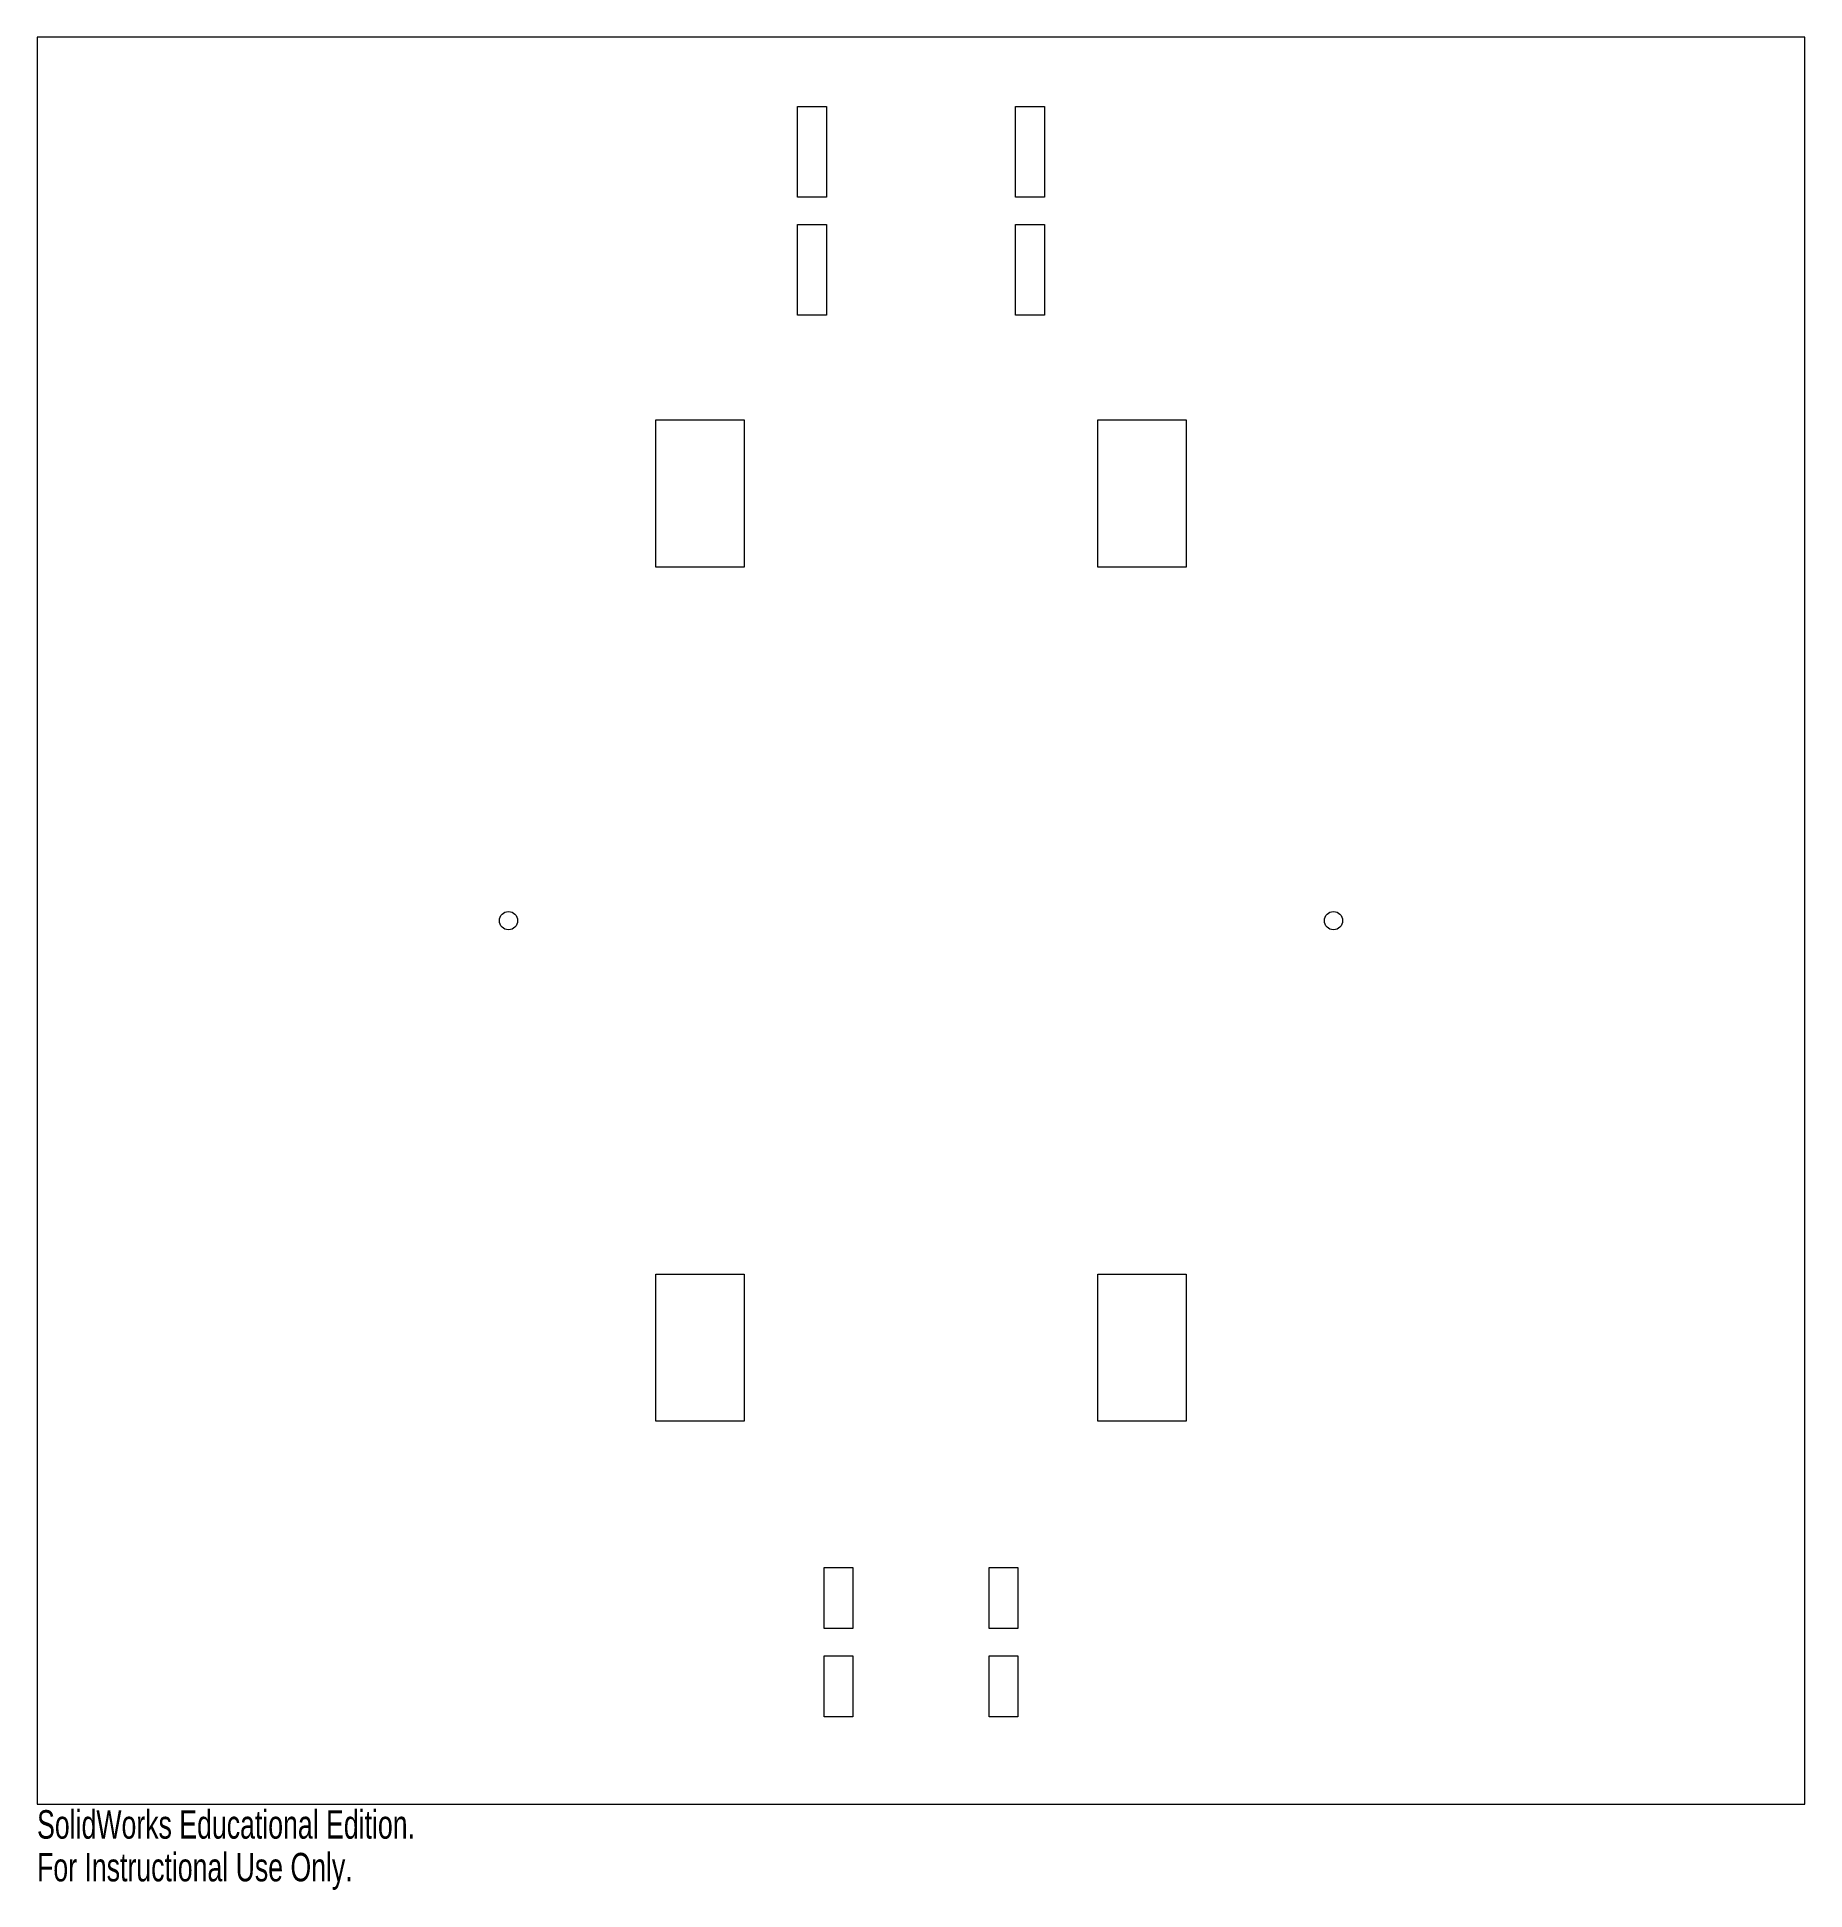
# Model space of a CAD drawing. Header units: millimetres. Extents: x -150 to 150, y -165 to 150.
import ezdxf

# ---------------------------------------------------------------- set-up
doc = ezdxf.new("R2010")
doc.units = ezdxf.units.MM
doc.styles.add('SLDTEXTSTYLE0', font='TXT', dxfattribs={"width": 0.7})

msp = doc.modelspace()

# ---------------------------------------------------------------- linework, layer by layer
at = {"color": 7, "linetype": 'Continuous', "lineweight": 15}
for p, q in [((150, 150), (-150, 150)), ((-150, 150), (-150, -150)), ((150, -150), (150, 150)), ((-20.95, 138.2), (-16.05, 138.2)), ((-20.95, 122.8), (-20.95, 138.2)), ((-16.05, 138.2), (-16.05, 122.8)), ((16.05, 138.2), (20.95, 138.2)), ((16.05, 122.8), (16.05, 138.2)), ((20.95, 138.2), (20.95, 122.8)), ((-16.05, 122.8), (-20.95, 122.8)), ((20.95, 122.8), (16.05, 122.8)), ((-20.95, 118.2), (-16.05, 118.2)), ((-20.95, 102.8), (-20.95, 118.2)), ((-16.05, 118.2), (-16.05, 102.8)), ((16.05, 118.2), (20.95, 118.2)), ((16.05, 102.8), (16.05, 118.2)), ((20.95, 118.2), (20.95, 102.8)), ((-16.05, 102.8), (-20.95, 102.8)), ((20.95, 102.8), (16.05, 102.8)), ((-45, 60), (-45, 85)), ((-45, 85), (-30, 85)), ((-30, 85), (-30, 60)), ((30, 85), (45, 85)), ((30, 60), (30, 85)), ((45, 85), (45, 60)), ((-30, 60), (-45, 60)), ((45, 60), (30, 60)), ((-45, -60), (-30, -60)), ((-45, -85), (-45, -60)), ((-30, -60), (-30, -85)), ((30, -85), (30, -60)), ((30, -60), (45, -60)), ((45, -60), (45, -85)), ((-30, -85), (-45, -85)), ((45, -85), (30, -85)), ((-16.45, -109.8), (-11.55, -109.8)), ((-16.45, -120.2), (-16.45, -109.8)), ((-11.55, -109.8), (-11.55, -120.2)), ((11.55, -120.2), (11.55, -109.8)), ((11.55, -109.8), (16.45, -109.8)), ((16.45, -109.8), (16.45, -120.2)), ((-11.55, -120.2), (-16.45, -120.2)), ((16.45, -120.2), (11.55, -120.2)), ((-16.45, -124.8), (-11.55, -124.8)), ((-16.45, -135.2), (-16.45, -124.8)), ((-11.55, -124.8), (-11.55, -135.2)), ((11.55, -135.2), (11.55, -124.8)), ((11.55, -124.8), (16.45, -124.8)), ((16.45, -124.8), (16.45, -135.2)), ((-11.55, -135.2), (-16.45, -135.2)), ((16.45, -135.2), (11.55, -135.2)), ((-150, -150), (150, -150))]:
    msp.add_line(p, q, dxfattribs=at)
for centre in [(-70, 0), (70, 0)]:
    msp.add_circle(centre, 1.55, dxfattribs=at)

# ---------------------------------------------------------------- texts
at = {"color": 7, "linetype": 'Continuous', "char_height": 4.8336, "attachment_point": 1, "style": 'SLDTEXTSTYLE0'}
for s, insert in [('SolidWorks Educational Edition.', (-150, -151.02)), ('For Instructional Use Only.', (-150, -158.27))]:
    msp.add_mtext(s, dxfattribs=dict(at, insert=insert))

doc.saveas('drawing.dxf')
